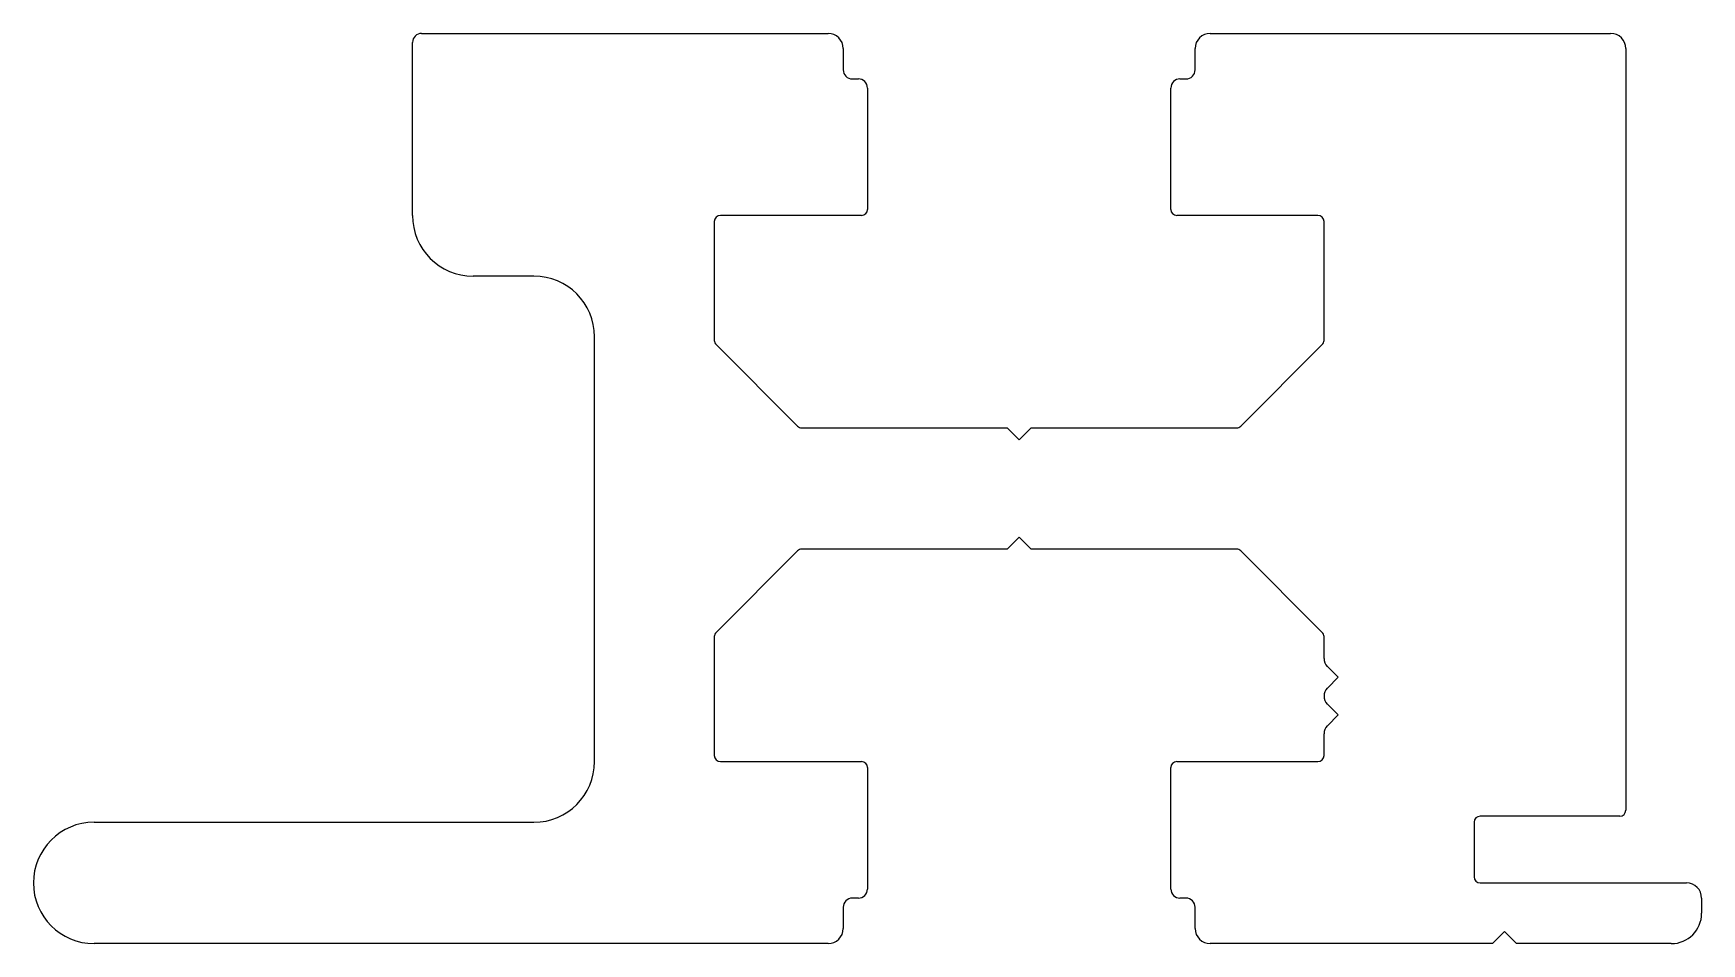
# Model space of a CAD drawing. Extents: x 3571.1 to 3626.1, y 350.8 to 380.8.
import ezdxf

# ---------------------------------------------------------------- set-up
doc = ezdxf.new("R2010")
doc.units = 0
doc.layers.get('0').update_dxf_attribs({"linetype": 'CONTINUOUS'})

msp = doc.modelspace()

# ---------------------------------------------------------------- linework, layer by layer
for p, q in [((3583.878, 380.816), (3597.278, 380.816)), ((3609.878, 380.816), (3623.078, 380.816)), ((3583.578, 374.816), (3583.578, 380.516)), ((3597.778, 380.316), (3597.778, 379.616)), ((3609.378, 379.616), (3609.378, 380.316)), ((3623.578, 380.316), (3623.578, 355.216)), ((3598.078, 379.316), (3598.278, 379.316)), ((3598.578, 379.016), (3598.578, 375.016)), ((3608.578, 375.016), (3608.578, 379.016)), ((3608.878, 379.316), (3609.078, 379.316)), ((3593.528, 374.616), (3593.528, 370.699)), ((3598.378, 374.816), (3593.728, 374.816)), ((3613.428, 374.816), (3608.778, 374.816)), ((3613.628, 370.699), (3613.628, 374.616)), ((3587.578, 372.816), (3585.578, 372.816)), ((3589.578, 356.816), (3589.578, 370.816)), ((3593.587, 370.558), (3596.269, 367.875)), ((3610.887, 367.875), (3613.569, 370.558)), ((3596.411, 367.816), (3603.178, 367.816)), ((3603.178, 367.816), (3603.578, 367.416)), ((3603.578, 367.416), (3603.978, 367.816)), ((3603.978, 367.816), (3610.745, 367.816)), ((3603.578, 364.216), (3603.178, 363.816)), ((3603.978, 363.816), (3603.578, 364.216)), ((3596.269, 363.758), (3593.587, 361.075)), ((3603.178, 363.816), (3596.411, 363.816)), ((3610.745, 363.816), (3603.978, 363.816)), ((3613.569, 361.075), (3610.887, 363.758)), ((3593.528, 360.934), (3593.528, 357.016)), ((3613.628, 360.216), (3613.628, 360.934)), ((3613.738, 359.95), (3614.093, 359.595)), ((3614.093, 359.595), (3613.738, 359.24)), ((3614.093, 358.355), (3613.738, 358.71)), ((3613.738, 357.999), (3614.093, 358.355)), ((3613.628, 357.016), (3613.628, 357.734)), ((3593.728, 356.816), (3598.378, 356.816)), ((3598.578, 356.616), (3598.578, 352.616)), ((3608.578, 352.616), (3608.578, 356.616)), ((3608.778, 356.816), (3613.428, 356.816)), ((3573.078, 354.816), (3587.578, 354.816)), ((3618.578, 354.816), (3618.578, 353.016)), ((3623.378, 355.016), (3618.778, 355.016)), ((3618.778, 352.816), (3625.578, 352.816)), ((3597.778, 352.016), (3597.778, 351.316)), ((3598.278, 352.316), (3598.078, 352.316)), ((3609.078, 352.316), (3608.878, 352.316)), ((3609.378, 351.316), (3609.378, 352.016)), ((3626.078, 352.316), (3626.078, 351.816)), ((3619.578, 351.216), (3619.178, 350.816)), ((3619.978, 350.816), (3619.578, 351.216)), ((3597.278, 350.816), (3573.078, 350.816)), ((3619.178, 350.816), (3609.878, 350.816)), ((3625.078, 350.816), (3619.978, 350.816))]:
    msp.add_line(p, q)
for centre, radius, start, end in [((3583.878, 380.516), 0.3, 90, 180), ((3597.278, 380.316), 0.5, 0, 90), ((3609.878, 380.316), 0.5, 90, 180), ((3623.078, 380.316), 0.5, 0, 90), ((3598.078, 379.616), 0.3, 180, 270), ((3609.078, 379.616), 0.3, 270, 360), ((3598.278, 379.016), 0.3, 0, 90), ((3608.878, 379.016), 0.3, 90, 180), ((3585.578, 374.816), 2, 180, 270), ((3593.728, 374.616), 0.2, 90, 180), ((3598.378, 375.016), 0.2, 270, 0), ((3608.778, 375.016), 0.2, 180, 270), ((3613.428, 374.616), 0.2, 0, 90), ((3587.578, 370.816), 2, 0, 90), ((3593.728, 370.699), 0.2, 180, 225), ((3613.428, 370.699), 0.2, 315, 360), ((3596.411, 368.016), 0.2, 225, 270), ((3610.745, 368.016), 0.2, 270, 315), ((3596.411, 363.616), 0.2, 90, 135), ((3610.745, 363.616), 0.2, 45, 90), ((3593.728, 360.934), 0.2, 135, 180), ((3613.428, 360.934), 0.2, 0, 45), ((3614.003, 360.216), 0.375, 180, 225), ((3614.003, 358.975), 0.375, 135, 225), ((3614.003, 357.734), 0.375, 135, 180), ((3593.728, 357.016), 0.2, 180, 270), ((3613.428, 357.016), 0.2, 270, 360), ((3587.578, 356.816), 2, 270, 360), ((3598.378, 356.616), 0.2, 0, 90), ((3608.778, 356.616), 0.2, 90, 180), ((3573.078, 352.816), 2, 90, 270), ((3618.778, 354.816), 0.2, 90, 180), ((3623.378, 355.216), 0.2, 270, 0), ((3598.278, 352.616), 0.3, 270, 0), ((3608.878, 352.616), 0.3, 180, 270), ((3618.778, 353.016), 0.2, 180, 270), ((3625.578, 352.316), 0.5, 0, 90), ((3598.078, 352.016), 0.3, 90, 180), ((3609.078, 352.016), 0.3, 0, 90), ((3625.078, 351.816), 1, 270, 0), ((3597.278, 351.316), 0.5, 270, 0), ((3609.878, 351.316), 0.5, 180, 270)]:
    msp.add_arc(centre, radius, start, end)

doc.saveas('drawing.dxf')
